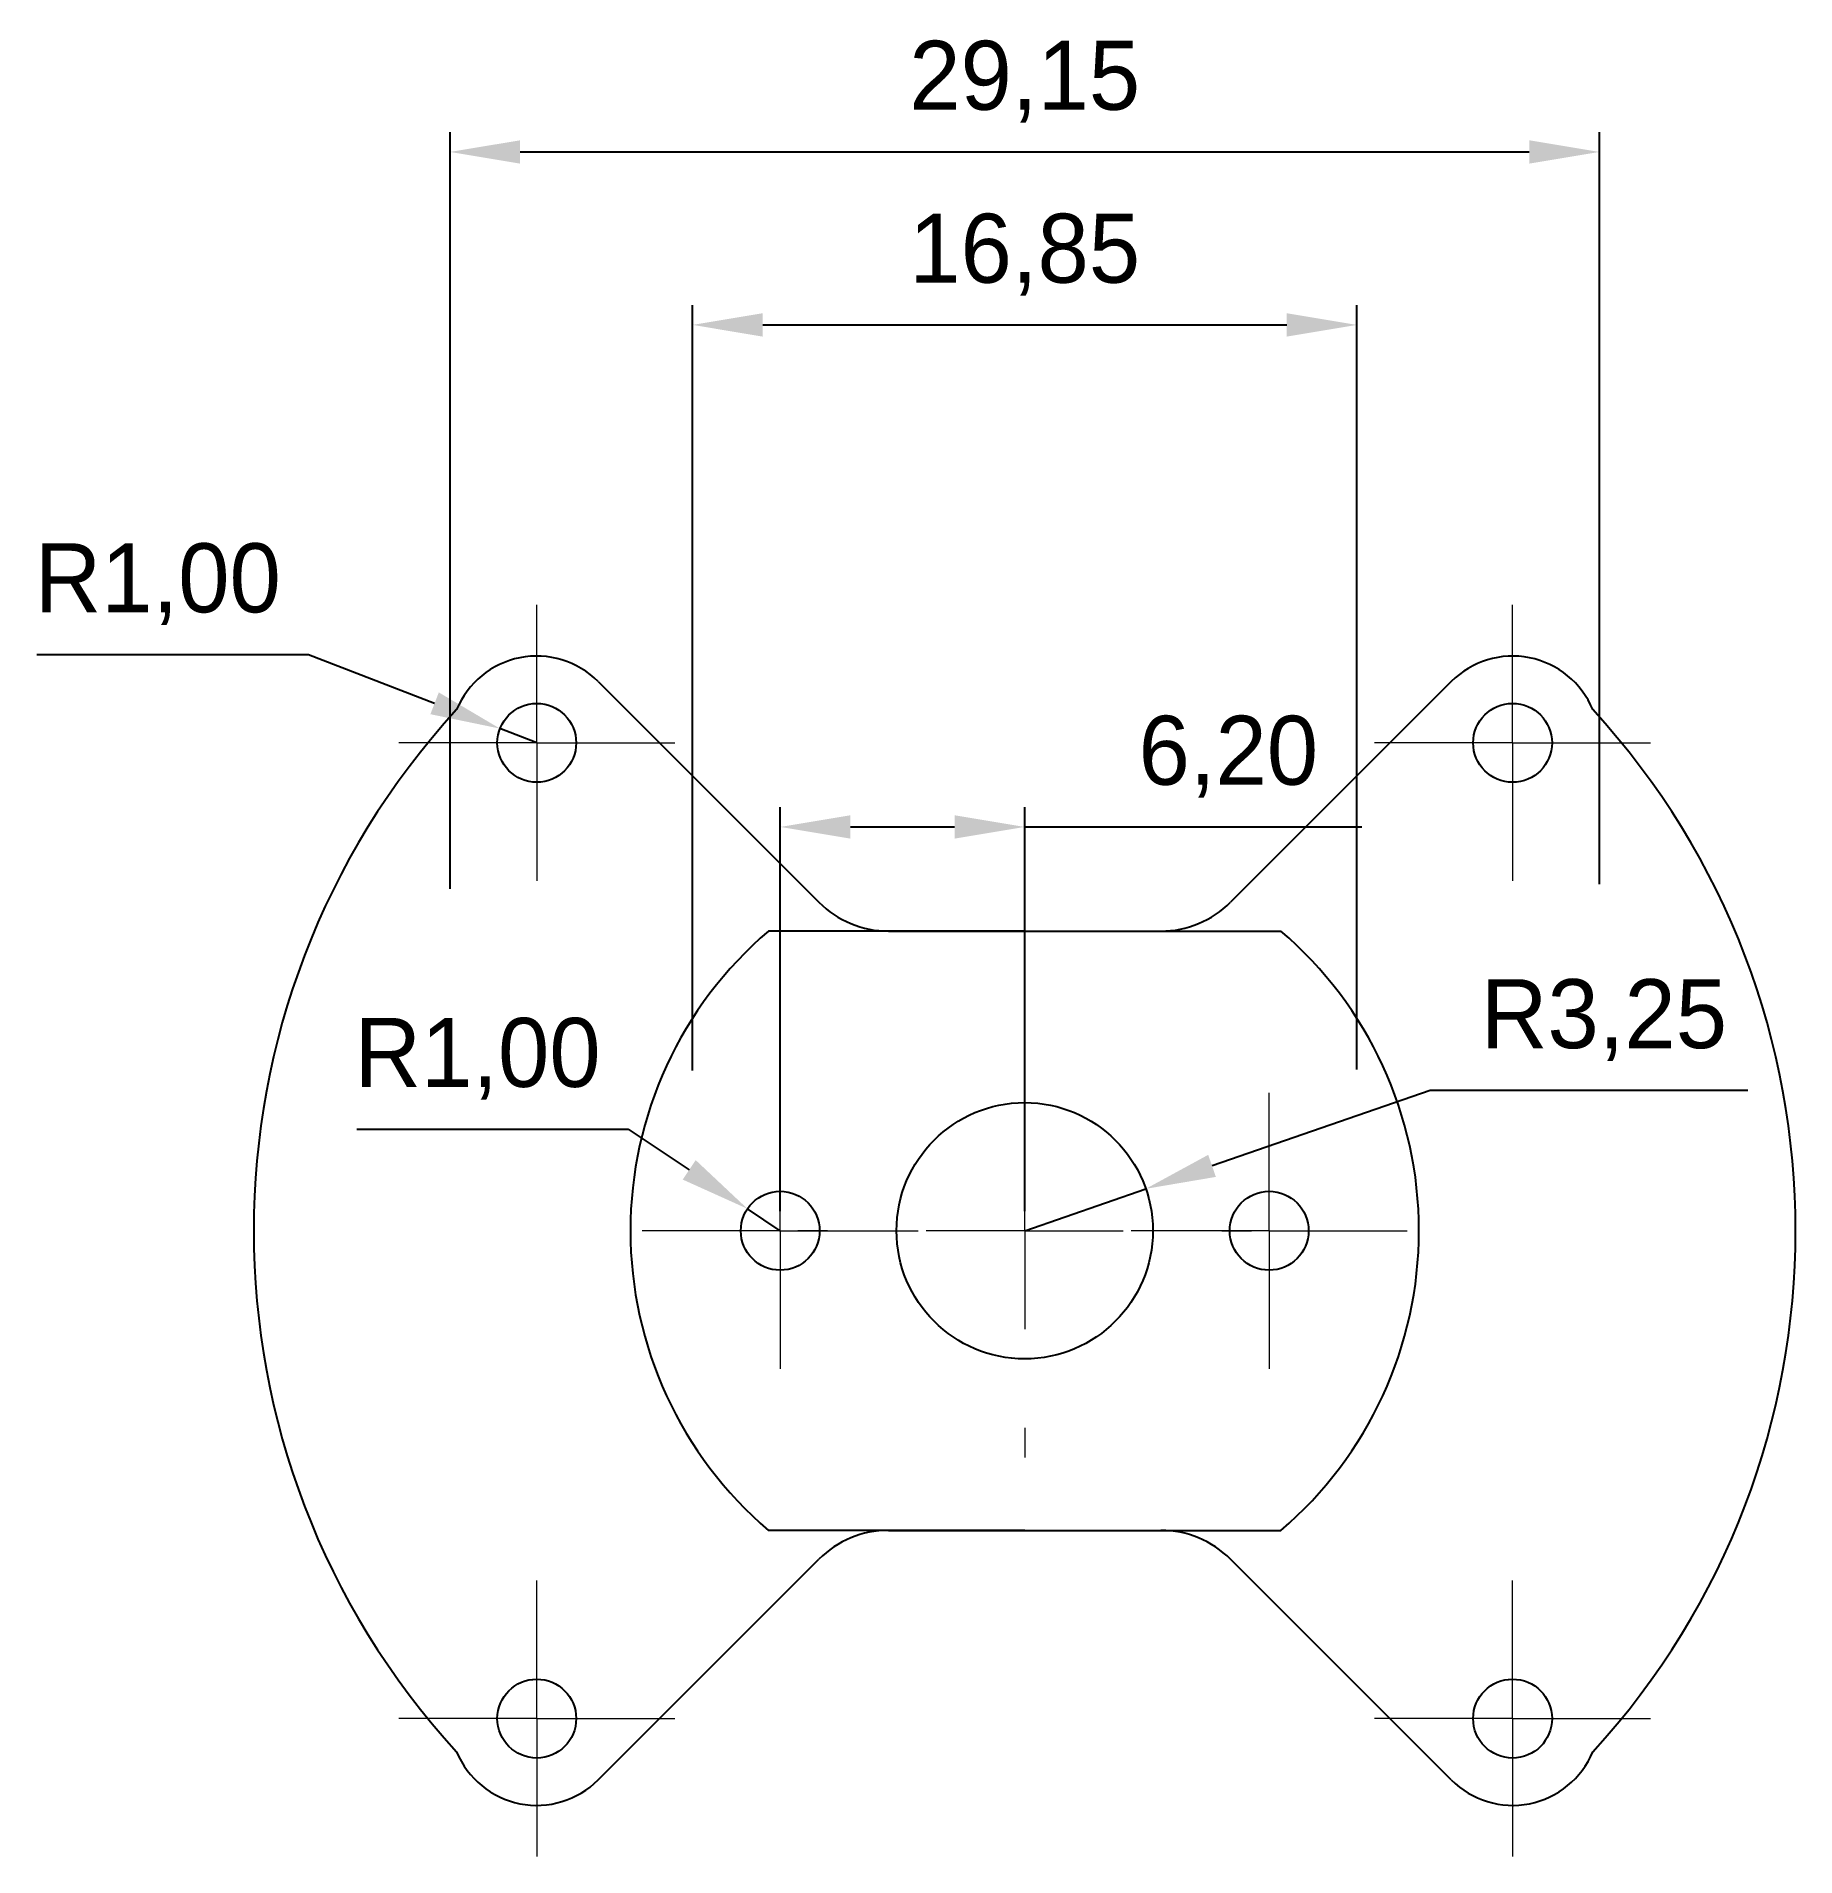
# Model space of a CAD drawing. Header units: millimetres. Extents: x -11.4 to 77.9, y 7.3 to 99.6.
import ezdxf

# ---------------------------------------------------------------- set-up
doc = ezdxf.new("R2010")
doc.units = ezdxf.units.MM
doc.header["$PDSIZE"] = -1
for name, color, linetype in [('FORMAT', 4, 'Continuous'), ('安装孔层', 6, 'Continuous'), ('框', 30, 'Continuous'), ('槽', 180, 'Continuous'), ('禁止区', 1, 'Continuous')]:
    doc.layers.add(name, color=color, linetype=linetype)
doc.dimstyles.new('ISO-25', dxfattribs={"dimtxt": 2.5, "dimasz": 2.5, "dimexe": 1.25, "dimexo": 0.625, "dimtad": 1, "dimtxsty": 'Standard', "dimcen": 2.5, "dimadec": 0, "dimazin": 0, "dimtfac": 1, "dimtmove": 0, "dimatfit": 3, "dimfxl": 1, "dimarcsym": 0})

# ---------------------------------------------------------------- blocks, each defined once
blk = doc.blocks.new('SW_CENTERMARKSYMBOL_0')
at = {"color": 0, "linetype": 'Continuous', "lineweight": 18}
for p, q in [((0, 5), (0, 7)), ((0, 0), (0, 5)), ((-5, 0), (-7, 0)), ((0, 0), (-5, 0)), ((0, 0), (0, -5)), ((0, 0), (5, 0)), ((5, 0), (7, 0)), ((0, -5), (0, -7))]:
    blk.add_line(p, q, dxfattribs=at)
blk = doc.blocks.new('SW_CENTERMARKSYMBOL_1')
at = {"color": 0, "linetype": 'Continuous', "lineweight": 18}
for p, q in [((0, 5), (0, 7)), ((0, 0), (0, 5)), ((-5, 0), (-7, 0)), ((0, 0), (-5, 0)), ((0, 0), (0, -5)), ((0, 0), (5, 0)), ((5, 0), (7, 0)), ((0, -5), (0, -7))]:
    blk.add_line(p, q, dxfattribs=at)
blk = doc.blocks.new('SW_CENTERMARKSYMBOL_2')
at = {"color": 0, "linetype": 'Continuous', "lineweight": 18}
for p, q in [((0, 5), (0, 7)), ((0, 0), (0, 5)), ((-5, 0), (-7, 0)), ((0, 0), (-5, 0)), ((0, 0), (0, -5)), ((0, 0), (5, 0)), ((5, 0), (7, 0)), ((0, -5), (0, -7))]:
    blk.add_line(p, q, dxfattribs=at)
blk = doc.blocks.new('SW_CENTERMARKSYMBOL_3')
at = {"color": 0, "linetype": 'Continuous', "lineweight": 18}
for p, q in [((0, 5), (0, 7)), ((0, 0), (0, 5)), ((-5, 0), (-7, 0)), ((0, 0), (-5, 0)), ((0, 0), (0, -5)), ((0, 0), (5, 0)), ((5, 0), (7, 0)), ((0, -5), (0, -7))]:
    blk.add_line(p, q, dxfattribs=at)
blk = doc.blocks.new('SW_CENTERMARKSYMBOL_4')
at = {"color": 0, "linetype": 'Continuous', "lineweight": 18}
for p, q in [((0, 5), (0, 7)), ((0, 0), (0, 5)), ((-5, 0), (-7, 0)), ((0, 0), (-5, 0)), ((0, 0), (0, -5)), ((0, 0), (5, 0)), ((5, 0), (7, 0)), ((0, -5), (0, -7))]:
    blk.add_line(p, q, dxfattribs=at)
blk = doc.blocks.new('SW_CENTERMARKSYMBOL_5')
at = {"color": 0, "linetype": 'Continuous', "lineweight": 18}
for p, q in [((0, 5), (0, 7)), ((0, 0), (0, 5)), ((-5, 0), (-7, 0)), ((0, 0), (-5, 0)), ((0, 0), (0, -5)), ((0, 0), (5, 0)), ((5, 0), (7, 0)), ((0, -5), (0, -7))]:
    blk.add_line(p, q, dxfattribs=at)
blk = doc.blocks.new('SW_CENTERMARKSYMBOL_6')
at = {"color": 0, "linetype": 'Continuous', "lineweight": 18}
for p, q in [((0, 10), (0, 11.5)), ((0, 0), (0, 5)), ((-10, 0), (-11.5, 0)), ((0, 0), (-5, 0)), ((0, 0), (0, -5)), ((0, 0), (5, 0)), ((10, 0), (11.5, 0)), ((0, -10), (0, -11.5))]:
    blk.add_line(p, q, dxfattribs=at)
blk = doc.blocks.new('*D10')
at = {"color": 0, "lineweight": -2, "transparency": 16777216}
for p, q in [((4.891, 44.208), (18.665, 44.208)), ((18.665, 44.208), (21.753, 42.143)), ((26.371, 39.054), (24.709, 40.166))]:
    blk.add_line(p, q, dxfattribs=at)
at = {"color": 0, "transparency": 16777216}
blk.add_solid([(22.082, 42.636), (21.423, 41.65), (24.709, 40.166)], dxfattribs=at)
at = {"layer": 'Defpoints', "color": 0, "transparency": 16777216}
for p in [(24.709, 40.166), (26.371, 39.054)]:
    blk.add_point(p, dxfattribs=at)
at = {"color": 0, "transparency": 16777216, "insert": (11.016, 47.774), "char_height": 3.5, "attachment_point": 5}
blk.add_mtext('R1,00', dxfattribs=at)
blk = doc.blocks.new('*D11')
at = {"color": 0, "lineweight": -2, "transparency": 16777216}
for p, q in [((59.338, 46.174), (48.274, 42.344)), ((75.445, 46.174), (59.338, 46.174)), ((38.771, 39.054), (44.913, 41.18))]:
    blk.add_line(p, q, dxfattribs=at)
at = {"color": 0, "transparency": 16777216}
blk.add_solid([(48.08, 42.904), (48.468, 41.784), (44.913, 41.18)], dxfattribs=at)
at = {"layer": 'Defpoints', "color": 0, "transparency": 16777216}
for p in [(44.913, 41.18), (38.771, 39.054)]:
    blk.add_point(p, dxfattribs=at)
at = {"color": 0, "transparency": 16777216, "insert": (68.154, 49.739), "char_height": 3.5, "attachment_point": 5}
blk.add_mtext('R3,25', dxfattribs=at)
blk = doc.blocks.new('*D12')
at = {"color": 0, "lineweight": -2, "transparency": 16777216}
for p, q in [((-11.329, 68.284), (2.445, 68.284)), ((2.445, 68.284), (8.84, 65.809)), ((14.021, 63.804), (12.156, 64.526))]:
    blk.add_line(p, q, dxfattribs=at)
at = {"color": 0, "transparency": 16777216}
blk.add_solid([(9.053, 66.362), (8.626, 65.257), (12.156, 64.526)], dxfattribs=at)
at = {"layer": 'Defpoints', "color": 0, "transparency": 16777216}
for p in [(12.156, 64.526), (14.021, 63.804)]:
    blk.add_point(p, dxfattribs=at)
at = {"color": 0, "transparency": 16777216, "insert": (-5.204, 71.85), "char_height": 3.5, "attachment_point": 5}
blk.add_mtext('R1,00', dxfattribs=at)
blk = doc.blocks.new('*D13')
at = {"color": 0, "lineweight": -2, "transparency": 16777216}
for p, q in [((21.924, 47.19), (21.924, 86.006)), ((55.618, 47.241), (55.618, 86.006)), ((25.48, 85.006), (52.062, 85.006))]:
    blk.add_line(p, q, dxfattribs=at)
at = {"color": 0, "transparency": 16777216}
for points in [[(25.48, 85.598), (25.48, 84.413), (21.924, 85.006)], [(52.062, 85.598), (52.062, 84.413), (55.618, 85.006)]]:
    blk.add_solid(points, dxfattribs=at)
at = {"layer": 'Defpoints', "color": 0, "transparency": 16777216}
for p in [(55.618, 85.006), (21.924, 46.19), (55.618, 46.241)]:
    blk.add_point(p, dxfattribs=at)
at = {"color": 0, "transparency": 16777216, "insert": (38.771, 88.571), "char_height": 3.5, "attachment_point": 5}
blk.add_mtext('16,85', dxfattribs=at)
blk = doc.blocks.new('*D14')
at = {"color": 0, "lineweight": -2, "transparency": 16777216}
for p, q in [((26.371, 40.054), (26.371, 60.537)), ((38.771, 40.054), (38.771, 60.537)), ((29.927, 59.537), (35.215, 59.537)), ((38.771, 59.537), (55.875, 59.537))]:
    blk.add_line(p, q, dxfattribs=at)
at = {"color": 0, "transparency": 16777216}
for points in [[(29.927, 60.13), (29.927, 58.945), (26.371, 59.537)], [(35.215, 60.13), (35.215, 58.945), (38.771, 59.537)]]:
    blk.add_solid(points, dxfattribs=at)
at = {"layer": 'Defpoints', "color": 0, "transparency": 16777216}
for p in [(38.771, 59.537), (26.371, 39.054), (38.771, 39.054)]:
    blk.add_point(p, dxfattribs=at)
at = {"color": 0, "transparency": 16777216, "insert": (49.101, 63.103), "char_height": 3.5, "attachment_point": 5}
blk.add_mtext('6,20', dxfattribs=at)
blk = doc.blocks.new('*D15')
at = {"color": 0, "lineweight": -2, "transparency": 16777216}
for p, q in [((9.621, 56.391), (9.621, 94.779)), ((67.921, 56.631), (67.921, 94.779)), ((13.177, 93.779), (64.365, 93.779))]:
    blk.add_line(p, q, dxfattribs=at)
at = {"color": 0, "transparency": 16777216}
for points in [[(13.177, 94.371), (13.177, 93.186), (9.621, 93.779)], [(64.365, 94.371), (64.365, 93.186), (67.921, 93.779)]]:
    blk.add_solid(points, dxfattribs=at)
at = {"layer": 'Defpoints', "color": 0, "transparency": 16777216}
for p in [(67.921, 93.779), (67.921, 55.631), (9.621, 55.391)]:
    blk.add_point(p, dxfattribs=at)
at = {"color": 0, "transparency": 16777216, "insert": (38.771, 97.344), "char_height": 3.5, "attachment_point": 5}
blk.add_mtext('29,15', dxfattribs=at)

msp = doc.modelspace()

# ---------------------------------------------------------------- linework, layer by layer
at = {"layer": '安装孔层', "linetype": 'Continuous', "lineweight": 25}
for centre in [(14.021, 63.804), (63.521, 63.804), (26.371, 39.054), (51.171, 39.054), (14.021, 14.304), (63.521, 14.304)]:
    msp.add_circle(centre, 2, dxfattribs=at)
at = {"layer": '框', "linetype": 'Continuous', "lineweight": 25}
for p, q in [((17.132, 66.915), (28.329, 55.719)), ((60.41, 66.915), (49.213, 55.719)), ((17.132, 11.193), (28.329, 22.39)), ((60.41, 11.193), (49.213, 22.39))]:
    msp.add_line(p, q, dxfattribs=at)
at = {"layer": '框'}
for p, q in [((31.865, 54.254), (45.677, 54.254)), ((31.865, 23.854), (45.677, 23.854))]:
    msp.add_line(p, q, dxfattribs=at)
at = {"layer": '框', "linetype": 'Continuous', "lineweight": 25}
for centre, start, end in [((14.021, 63.804), 45, 157.5), ((63.521, 63.804), 22.5, 135), ((14.021, 14.304), 202.5, 315), ((63.521, 14.304), 225, 337.5)]:
    msp.add_arc(centre, 4.4, start, end, dxfattribs=at)
at = {"layer": '框'}
for centre, radius, start, end in [((38.771, 39.054), 39.103, 137.46796, 222.53204), ((38.771, 39.054), 39.103, 317.46796, 42.53204), ((31.865, 59.254), 5, 225, 270), ((45.677, 59.254), 5, 270, 315), ((31.865, 18.854), 5, 90, 135), ((45.677, 18.854), 5, 45, 90)]:
    msp.add_arc(centre, radius, start, end, dxfattribs=at)
at = {"layer": '槽', "linetype": 'Continuous', "lineweight": 25}
msp.add_circle((38.771, 39.054), 6.5, dxfattribs=at)
at = {"layer": '禁止区'}
for p, q in [((38.771, 54.254), (25.773, 54.254)), ((38.771, 54.254), (51.77, 54.254)), ((38.771, 23.854), (25.773, 23.854)), ((38.771, 23.854), (51.77, 23.854))]:
    msp.add_line(p, q, dxfattribs=at)
for start, end in [(130.5358, 229.4642), (310.5358, 49.4642)]:
    msp.add_arc((38.771, 39.054), 20, start, end, dxfattribs=at)

# ---------------------------------------------------------------- block references
at = {"layer": 'FORMAT', "linetype": 'Continuous', "lineweight": 0}
for name, p in [('SW_CENTERMARKSYMBOL_1', (14.021, 63.804)), ('SW_CENTERMARKSYMBOL_0', (63.521, 63.804)), ('SW_CENTERMARKSYMBOL_6', (38.771, 39.054)), ('SW_CENTERMARKSYMBOL_5', (26.371, 39.054)), ('SW_CENTERMARKSYMBOL_4', (51.171, 39.054)), ('SW_CENTERMARKSYMBOL_2', (14.021, 14.304)), ('SW_CENTERMARKSYMBOL_3', (63.521, 14.304))]:
    msp.add_blockref(name, p, dxfattribs=at)

# ---------------------------------------------------------------- dimensions: what is measured, and where the dimension line sits
for base, p1, p2, picture, middle in [((67.921, 93.779), (9.621, 55.391), (67.921, 55.631), '*D15', (38.771, 97.344)), ((55.618, 85.006), (21.924, 46.19), (55.618, 46.241), '*D13', (38.771, 88.571)), ((38.771, 59.537), (26.371, 39.054), (38.771, 39.054), '*D14', (49.101, 63.103))]:
    dim = msp.add_linear_dim(base=base, p1=p1, p2=p2, dimstyle='ISO-25', override={"dimtxt": 3.5, "dimasz": 3.556, "dimexe": 1, "dimexo": 1, "dimgap": 1.524, "dimtih": 1, "dimtoh": 1, "dimlfac": 0.5, "dimzin": 1, "dimadec": 2, "dimtzin": 1})
    dim.commit()
    dim.dimension.update_dxf_attribs({"geometry": picture, "text_midpoint": middle})
for center, mpoint, picture, middle in [((14.021, 63.804), (12.156, 64.526), '*D12', (-5.204, 68.284)), ((38.771, 39.054), (44.913, 41.18), '*D11', (68.154, 46.174)), ((26.371, 39.054), (24.709, 40.166), '*D10', (11.016, 44.208))]:
    dim = msp.add_radius_dim(center=center, mpoint=mpoint, dimstyle='ISO-25', override={"dimtxt": 3.5, "dimasz": 3.556, "dimexe": 1, "dimexo": 1, "dimgap": 1.524, "dimtih": 1, "dimtoh": 1, "dimlfac": 0.5, "dimzin": 1, "dimadec": 2, "dimtzin": 1})
    dim.commit()
    dim.dimension.update_dxf_attribs({"geometry": picture, "text_midpoint": middle, "dimtype": 164})

doc.saveas('drawing.dxf')
